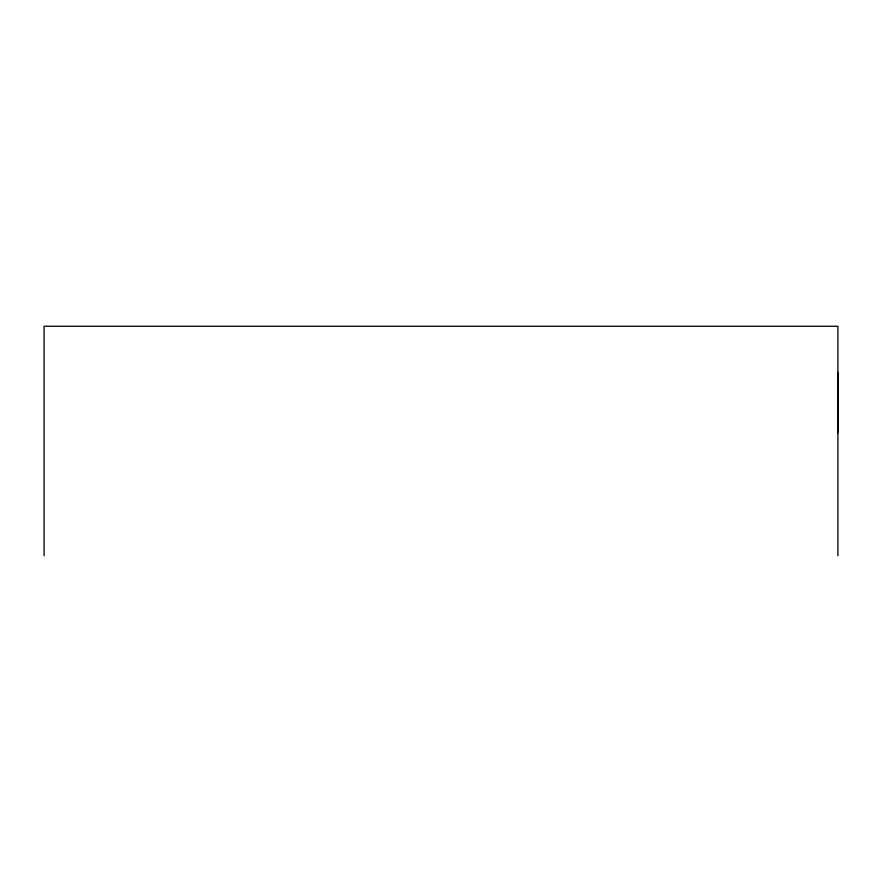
<?xml version="1.0" encoding="UTF-8"?>
<svg xmlns="http://www.w3.org/2000/svg" width="882" height="882" viewBox="0 0 882 882"><rect width="100%" height="100%" fill="white"/><g stroke="black" fill="none" stroke-linecap="round" stroke-linejoin="round"><path stroke-width="1.32" d="M837.9 432.897L837.9 372.391M837.9 555.748L837.9 326.252L44.1 326.252L44.1 555.748"/></g></svg>
